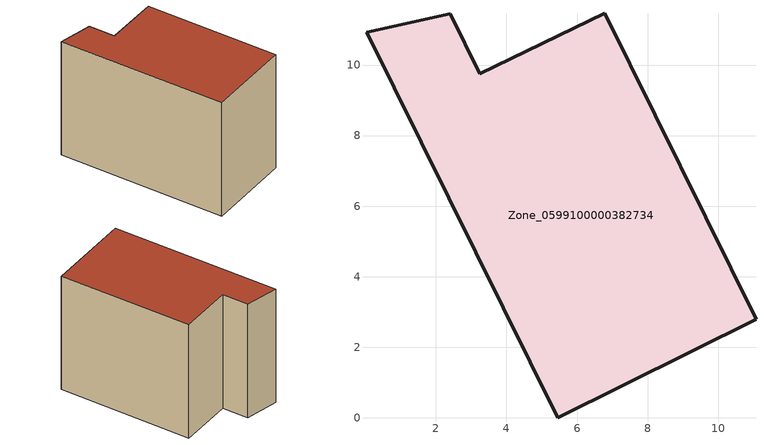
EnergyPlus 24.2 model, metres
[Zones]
Zone_0599100000382734
 floor ground (C_G): 0.03,10.93 2.4,11.46 3.25,9.75 6.78,11.47 11.07,2.79 5.46,0 z0
 wall outside (C_F): 11.07,2.79 6.78,11.47 3.25,9.75 2.4,11.46 0.03,10.93 5.46,0 11.07,2.79 z0:8.88
 roof outside (C_R): 2.4,11.46 0.03,10.93 5.46,0 11.07,2.79 6.78,11.47 3.25,9.75 z8.88
[BUILDING]
Pand.0599100000382734: North Axis=0; Terrain=City; Loads Convergence Tolerance Value=0.04; Temperature Convergence Tolerance Value=0.4; Solar Distribution=FullExterior; Maximum Number of Warmup Days=25; Minimum Number of Warmup Days=1
[Site:Location]
Rotterdam.The.Hague.AP_ZH_NLD Design_Conditions: Latitude=51.96; Longitude=4.45; Time Zone=1; Elevation=-4.5
[SITE:GROUNDTEMPERATURE:BUILDINGSURFACE]
18, 18, 18, 18, 18, 18, 18, 18, 18, 18, 18, 18
[MATERIAL] Thermal Absorptance=0.9; Solar Absorptance=0.7; Visible Absorptance=0.7
Name | Roughness | Thickness | Conductivity | Density | Specific Heat
G.TC.1992-2005 | MediumSmooth | 0.15 | 0.06 | 540 | 1210
F.TC.1992-2005 | Rough | 0.3 | 0.12 | 1920 | 840
R.TC.1992-2005 | MediumRough | 0.2 | 0.08 | 1500 | 1000
[CONSTRUCTION]
C_G: G.TC.1992-2005
C_F: F.TC.1992-2005
C_R: R.TC.1992-2005
[ZONE]
Zone_0599100000382734: Type=1; Multiplier=1; Ceiling Height=Autocalculate; Volume=Autocalculate; Floor Area=autocalculate; Part of Total Floor Area=Yes
[ZONEINFILTRATION:DESIGNFLOWRATE]
Infil_Zone_0599100000382734: Zone or ZoneList or Space or SpaceList=Zone_0599100000382734; Schedule=AlwaysOn; Design Flow Rate Calculation Method=Flow/Area; Flow Rate per Floor Area=0.0015; Constant Term Coefficient=1; Temperature Term Coefficient=0; Velocity Term Coefficient=0; Velocity Squared Term Coefficient=0
[HVACTEMPLATE:ZONE:IDEALLOADSAIRSYSTEM]
Zone_0599100000382734: Maximum Heating Supply Air Temperature=50; Minimum Cooling Supply Air Temperature=13; Maximum Heating Supply Air Humidity Ratio=0.0156; Minimum Cooling Supply Air Humidity Ratio=0.0077; Heating Limit=NoLimit; Cooling Limit=NoLimit; Dehumidification Control Type=ConstantSensibleHeatRatio; Cooling Sensible Heat Ratio=0.7; Dehumidification Setpoint=60; Humidification Control Type=None; Humidification Setpoint=30; Outdoor Air Method=None; Outdoor Air Flow Rate per Person=0.00944; Outdoor Air Flow Rate per Zone Floor Area=0; Outdoor Air Flow Rate per Zone=0; Demand Controlled Ventilation Type=None; Outdoor Air Economizer Type=NoEconomizer; Heat Recovery Type=None; Sensible Heat Recovery Effectiveness=0.7; Latent Heat Recovery Effectiveness=0.65
[ZONECONTROL:THERMOSTAT]
ThermostatControl_Zone_0599100000382734: Zone or ZoneList=Zone_0599100000382734; Control Type Schedule=DualSetpointControlType; Control 1=Thermostat_Zone_0599100000382734; Temperature Difference Between Cutout And Setpoint=0
[THERMOSTATSETPOINT:DUALSETPOINT]
Thermostat_Zone_0599100000382734: Heating Setpoint Temperature Schedule=HeatingSetpoint_Zone_0599100000382734; Cooling Setpoint Temperature Schedule=CoolingSetpoint_Zone_0599100000382734
[SCHEDULE:COMPACT]
HeatingSetpoint_Zone_0599100000382734: Through: 12/31, For: AllDays, Until: 24:00, 21
CoolingSetpoint_Zone_0599100000382734: Through: 12/31, For: AllDays, Until: 24:00, 24
DualSetpointControlType: Through: 12/31, For: AllDays, Until: 24:00, 4
AlwaysOn: Through: 12/31, For: AllDays, Until: 24:00, 1
